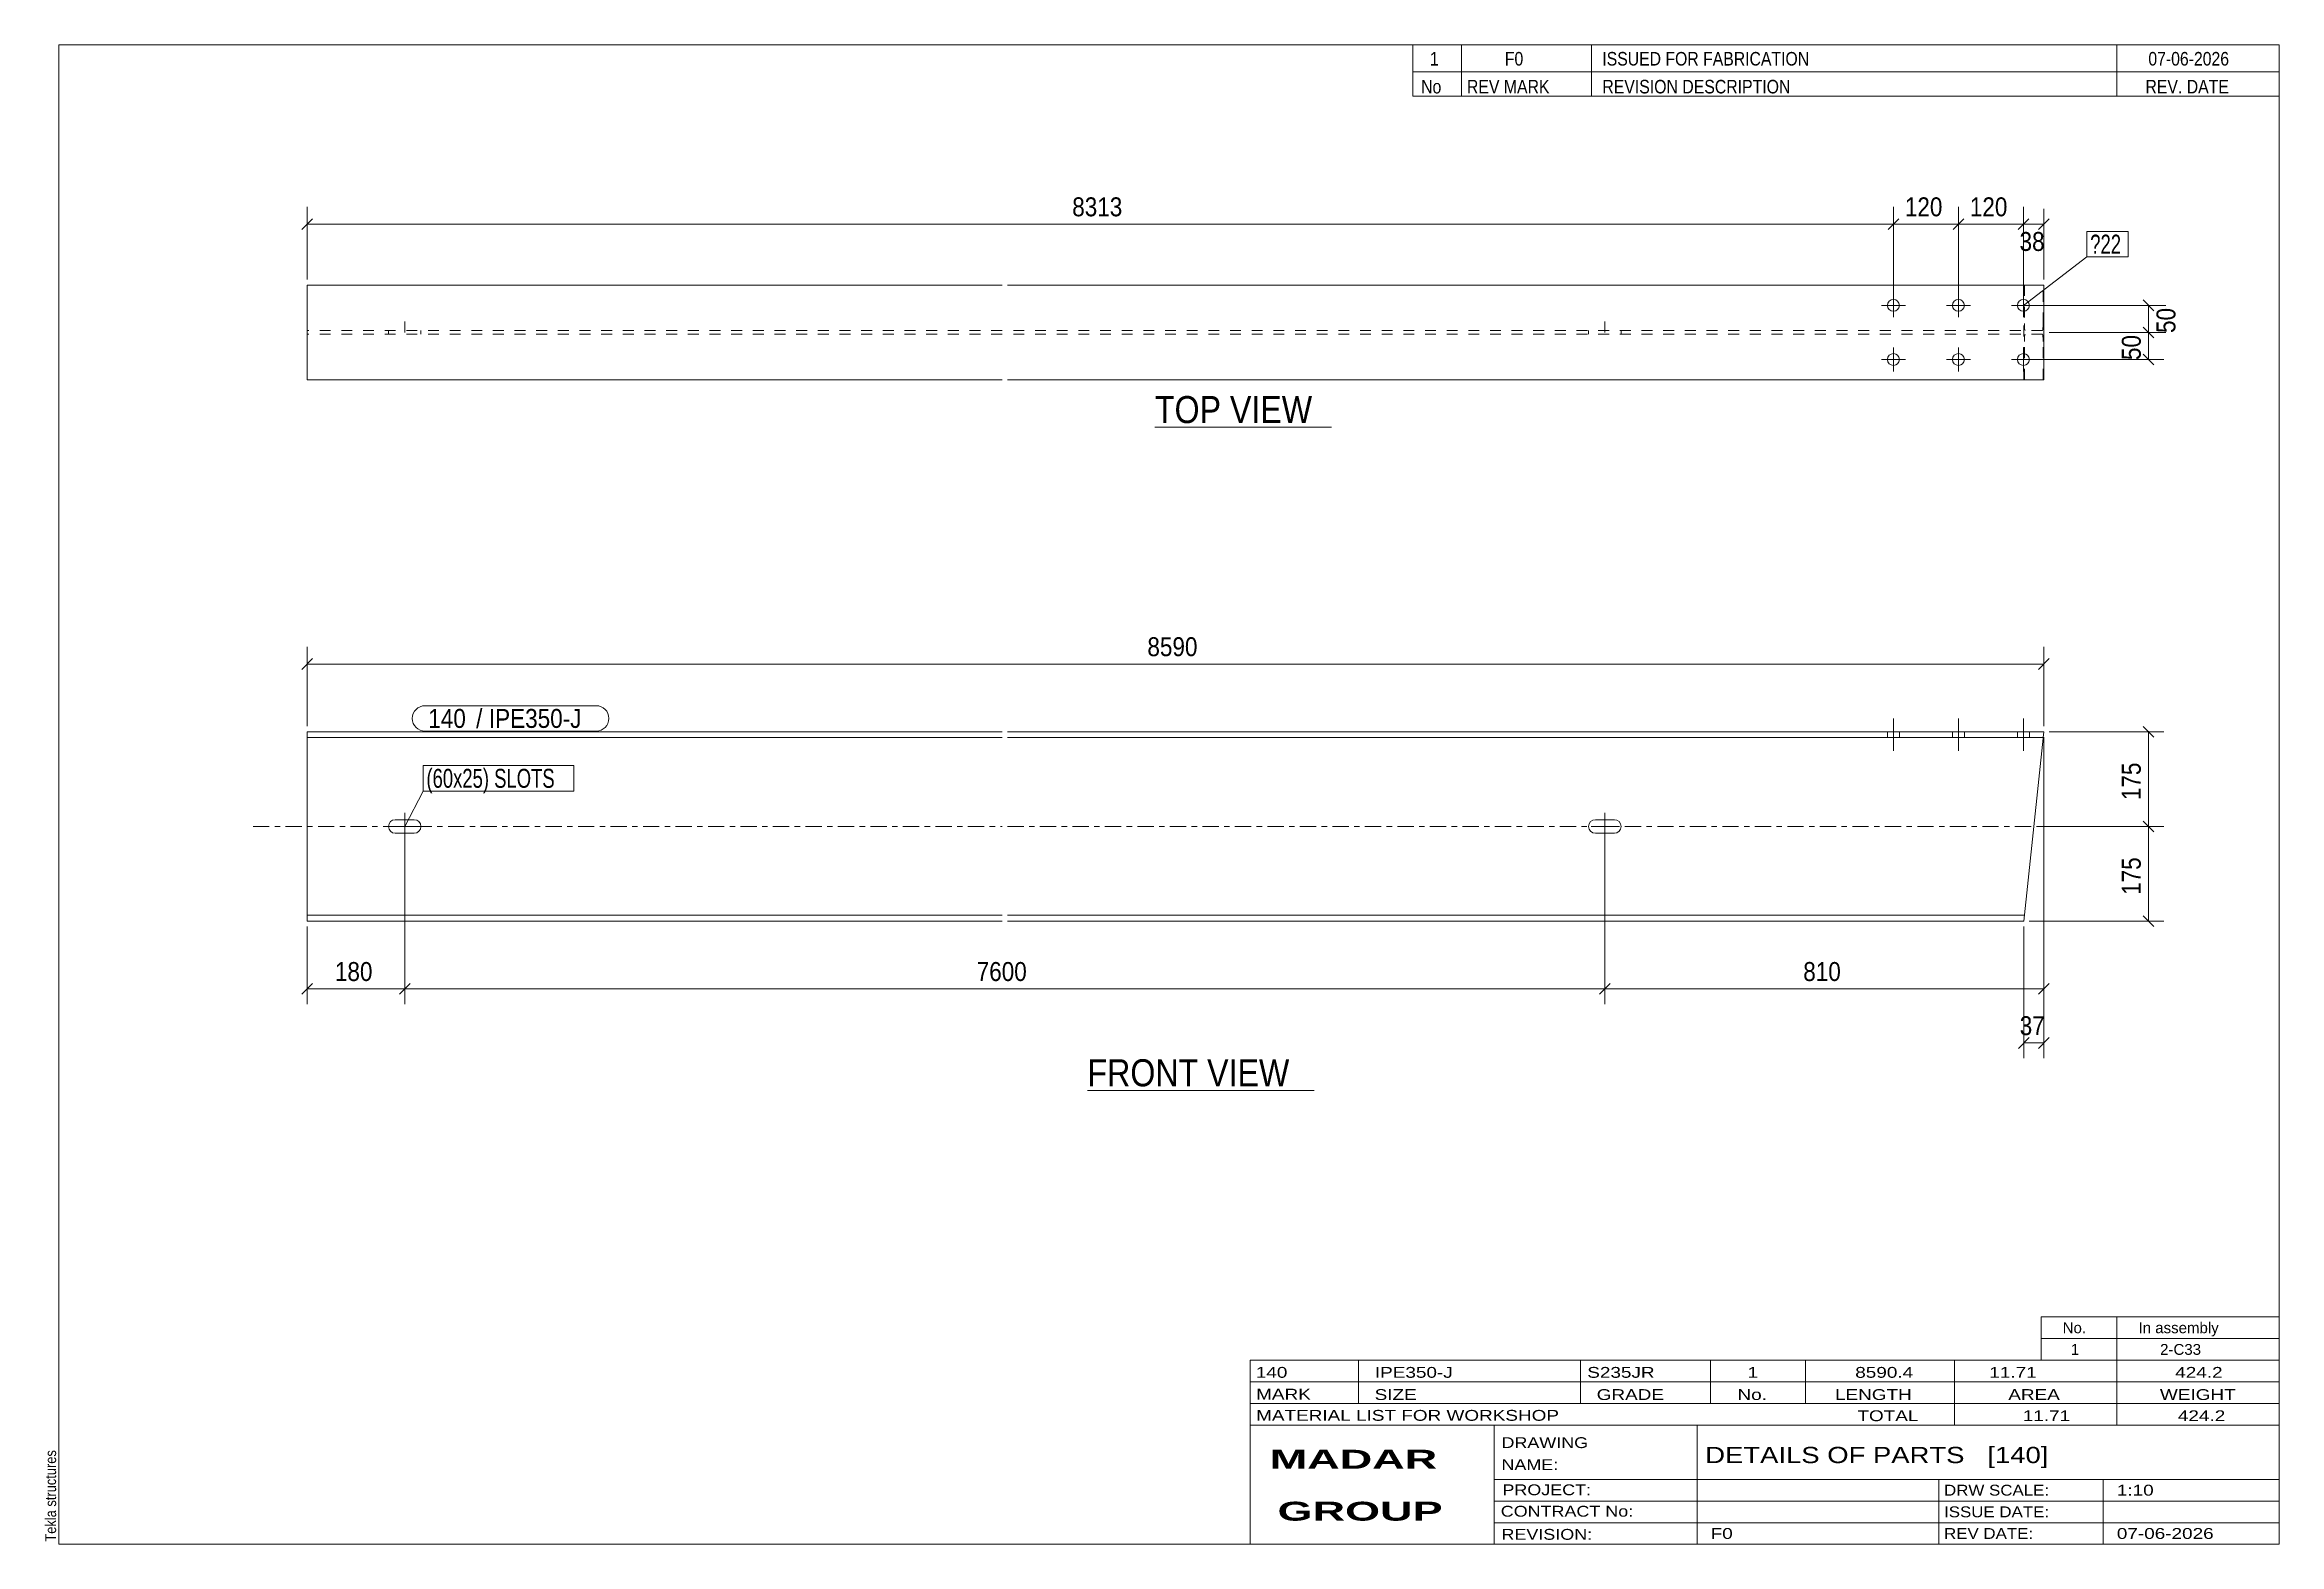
# Model space of a CAD drawing. Header units: millimetres. Extents: x 2 to 415, y 5 to 282.
import ezdxf

# ---------------------------------------------------------------- set-up
doc = ezdxf.new("R2010")
doc.units = ezdxf.units.MM
for name, pattern in [('XKITLINE00', [0]), ('XKITLINE02', [4, 2, -2]), ('XKITLINE03', [6, 3, -1, 1, -1])]:
    doc.linetypes.add(name, pattern=pattern)
for name, color, linetype, lineweight in [('Bolt', 3, 'Continuous', 0), ('BoltMark', 7, 'Continuous', 0), ('Dimensions', 7, 'Continuous', 0), ('DrawingSheet', 5, 'Continuous', 0), ('OtherObjectType', 7, 'Continuous', 0), ('Part', 2, 'Continuous', 0), ('PartMark', 7, 'Continuous', 0)]:
    doc.layers.add(name, color=color, linetype=linetype, lineweight=lineweight)
doc.styles.add('ARIAL', font='ARIAL.TTF')
doc.styles.add('ARIAL_BOLD', font='ARIALBD.TTF')
doc.styles.add('ARIAL_NARROW', font='ARIALN.TTF')

# ---------------------------------------------------------------- blocks, each defined once
blk = doc.blocks.new('*A1')
at = {"layer": 'Bolt', "color": 3, "linetype": 'XKITLINE00', "lineweight": 0}
for p, q in [((65.97, 138.08), (65.87, 137.6)), ((65.87, 137.6), (65.87, 137.6)), ((65.87, 137.6), (65.97, 137.12)), ((66.24, 138.49), (65.97, 138.08)), ((65.97, 137.12), (66.24, 136.72)), ((66.64, 138.76), (66.24, 138.49)), ((66.24, 136.72), (66.64, 136.45)), ((71.37, 137.6), (66.37, 137.6)), ((67.12, 138.85), (66.64, 138.76)), ((66.64, 136.45), (67.12, 136.35)), ((70.62, 138.85), (67.12, 138.85)), ((67.12, 136.35), (70.62, 136.35)), ((68.87, 135.1), (68.87, 140.1)), ((71.1, 138.76), (70.62, 138.85)), ((70.62, 136.35), (71.1, 136.45)), ((71.5, 138.49), (71.1, 138.76)), ((71.1, 136.45), (71.5, 136.72)), ((71.78, 138.08), (71.5, 138.49)), ((71.5, 136.72), (71.78, 137.12)), ((71.87, 137.6), (71.78, 138.08)), ((71.78, 137.12), (71.87, 137.6)), ((71.87, 137.6), (71.87, 137.6)), ((287.57, 138.08), (287.47, 137.6)), ((287.47, 137.6), (287.47, 137.6)), ((287.47, 137.6), (287.57, 137.12)), ((287.84, 138.49), (287.57, 138.08)), ((287.57, 137.12), (287.84, 136.72)), ((288.24, 138.76), (287.84, 138.49)), ((287.84, 136.72), (288.24, 136.45)), ((292.97, 137.6), (287.97, 137.6)), ((288.72, 138.85), (288.24, 138.76)), ((288.24, 136.45), (288.72, 136.35)), ((292.22, 138.85), (288.72, 138.85)), ((288.72, 136.35), (292.22, 136.35)), ((290.47, 135.1), (290.47, 140.1)), ((292.7, 138.76), (292.22, 138.85)), ((292.22, 136.35), (292.7, 136.45)), ((293.1, 138.49), (292.7, 138.76)), ((292.7, 136.45), (293.1, 136.72)), ((293.38, 138.08), (293.1, 138.49)), ((293.1, 136.72), (293.38, 137.12)), ((293.47, 137.6), (293.38, 138.08)), ((293.38, 137.12), (293.47, 137.6)), ((293.47, 137.6), (293.47, 137.6))]:
    blk.add_line(p, q, dxfattribs=at)
blk = doc.blocks.new('*A2')
at = {"layer": 'Bolt', "color": 3, "linetype": 'XKITLINE00', "lineweight": 0}
for p, q in [((343.75, 151.55), (343.75, 157.55)), ((343.75, 151.55), (343.75, 157.55)), ((355.75, 151.55), (355.75, 157.55)), ((355.75, 151.55), (355.75, 157.55)), ((367.75, 151.55), (367.75, 157.55)), ((367.75, 151.55), (367.75, 157.55)), ((342.65, 155.1), (342.65, 154)), ((342.65, 155.1), (342.65, 154)), ((344.85, 155.1), (344.85, 154)), ((344.85, 155.1), (344.85, 154)), ((354.65, 155.1), (354.65, 154)), ((354.65, 155.1), (354.65, 154)), ((356.85, 155.1), (356.85, 154)), ((356.85, 155.1), (356.85, 154)), ((366.65, 155.1), (366.65, 154)), ((366.65, 155.1), (366.65, 154)), ((368.85, 155.1), (368.85, 154)), ((368.85, 155.1), (368.85, 154))]:
    blk.add_line(p, q, dxfattribs=at)
blk = doc.blocks.new('*A3')
at = {"layer": 'Part', "color": 2, "linetype": 'XKITLINE00', "lineweight": 0}
for p, q in [((50.87, 120.1), (50.87, 155.1)), ((50.87, 155.1), (179.17, 155.1)), ((179.17, 154), (50.87, 154)), ((180.17, 155.1), (371.51, 155.1)), ((371.4, 154), (180.17, 154)), ((371.39, 153.9), (367.82, 120.1)), ((371.4, 154), (371.39, 153.9)), ((371.51, 155.1), (371.4, 154)), ((179.17, 121.2), (50.87, 121.2)), ((179.17, 120.1), (50.87, 120.1)), ((367.94, 121.2), (180.17, 121.2)), ((367.82, 120.1), (180.17, 120.1))]:
    blk.add_line(p, q, dxfattribs=at)
at = {"layer": 'Part', "color": 7, "linetype": 'XKITLINE03', "lineweight": 0}
for p, q in [((40.87, 137.6), (179.17, 137.6)), ((180.17, 137.6), (379.67, 137.6))]:
    blk.add_line(p, q, dxfattribs=at)
at = {"layer": 'Part', "color": 7, "linetype": 'XKITLINE02', "lineweight": 0}
blk.add_line((367.95, 121.3), (367.94, 121.2), dxfattribs=at)
blk = doc.blocks.new('*A4')
at = {"layer": 'Bolt', "color": 3, "linetype": 'XKITLINE02', "lineweight": 0}
for p, q in [((65.87, 229.2), (65.87, 228.5)), ((68.87, 230.85), (68.87, 226.85)), ((71.87, 229.2), (71.87, 228.5)), ((287.47, 229.2), (287.47, 228.5)), ((290.47, 230.85), (290.47, 226.85)), ((293.47, 229.2), (293.47, 228.5))]:
    blk.add_line(p, q, dxfattribs=at)
blk = doc.blocks.new('*A5')
at = {"layer": 'Bolt', "color": 3, "linetype": 'XKITLINE00', "lineweight": 0}
for p, q in [((343.75, 236.05), (343.75, 231.65)), ((355.75, 236.05), (355.75, 231.65)), ((367.75, 236.05), (367.75, 231.65)), ((341.55, 233.85), (345.95, 233.85)), ((353.55, 233.85), (357.95, 233.85)), ((365.55, 233.85), (369.95, 233.85)), ((341.55, 223.85), (345.95, 223.85)), ((343.75, 226.05), (343.75, 221.65)), ((353.55, 223.85), (357.95, 223.85)), ((355.75, 226.05), (355.75, 221.65)), ((365.55, 223.85), (369.95, 223.85)), ((367.75, 226.05), (367.75, 221.65))]:
    blk.add_line(p, q, dxfattribs=at)
for centre in [(343.75, 233.85), (355.75, 233.85), (367.75, 233.85), (343.75, 223.85), (355.75, 223.85), (367.75, 223.85)]:
    blk.add_circle(centre, 1.1, dxfattribs=at)
blk = doc.blocks.new('*A6')
at = {"layer": 'Part', "color": 2, "linetype": 'XKITLINE00', "lineweight": 0}
for p, q in [((50.87, 220.1), (50.87, 237.6)), ((179.17, 237.6), (50.87, 237.6)), ((371.51, 237.6), (180.17, 237.6)), ((371.51, 220.1), (371.51, 237.6)), ((50.87, 220.1), (179.17, 220.1)), ((180.17, 220.1), (371.51, 220.1))]:
    blk.add_line(p, q, dxfattribs=at)
at = {"layer": 'Part', "color": 7, "linetype": 'XKITLINE02', "lineweight": 0}
for p, q in [((367.82, 220.1), (367.82, 237.6)), ((367.94, 237.6), (367.94, 230.5)), ((371.4, 230.5), (371.4, 237.6)), ((179.17, 229.2), (50.87, 229.2)), ((179.17, 228.5), (50.87, 228.5)), ((371.26, 229.2), (180.17, 229.2)), ((371.26, 228.5), (180.17, 228.5)), ((367.94, 230.5), (367.95, 230)), ((367.95, 227.7), (367.94, 227.2)), ((367.94, 220.1), (367.94, 227.2)), ((367.95, 230), (367.98, 229.58)), ((367.98, 228.12), (367.95, 227.7)), ((367.98, 229.58), (368.02, 229.3)), ((368.02, 228.4), (367.98, 228.12)), ((368.02, 229.3), (368.08, 229.2)), ((368.08, 228.5), (368.02, 228.4)), ((371.26, 229.2), (371.31, 229.3)), ((371.31, 228.4), (371.26, 228.5)), ((371.31, 229.3), (371.36, 229.58)), ((371.36, 228.12), (371.31, 228.4)), ((371.36, 229.58), (371.39, 230)), ((371.39, 227.7), (371.36, 228.12)), ((371.39, 230), (371.4, 230.5)), ((371.4, 227.2), (371.39, 227.7)), ((371.4, 220.1), (371.4, 227.2))]:
    blk.add_line(p, q, dxfattribs=at)
blk = doc.blocks.new('*A7')
at = {"layer": 'DrawingSheet', "color": 5, "linetype": 'XKITLINE00', "lineweight": 0}
for p, q in [((415, 282), (5, 282)), ((5, 282), (5, 5)), ((415, 5), (415, 282)), ((5, 5), (415, 5))]:
    blk.add_line(p, q, dxfattribs=at)
at = {"layer": 'DrawingSheet', "color": 5, "style": 'ARIAL', "width": 0.85}
blk.add_text('Tekla structures', height=2, rotation=90, dxfattribs=at).set_placement((4.5, 5.5))
blk = doc.blocks.new('*A8')
at = {"layer": 'OtherObjectType', "color": 7, "linetype": 'XKITLINE00', "lineweight": 0}
for p, q in [((371, 47), (415, 47)), ((371, 43), (371, 47)), ((385, 43), (385, 47)), ((415, 43), (415, 47)), ((371, 43), (415, 43)), ((371, 39), (371, 43)), ((385, 39), (385, 43)), ((415, 39), (415, 43)), ((371, 39), (415, 39))]:
    blk.add_line(p, q, dxfattribs=at)
at = {"layer": 'OtherObjectType', "color": 7, "style": 'ARIAL_NARROW', "width": 1.211571}
for s, p in [('No.', (375, 44)), ('In assembly', (389, 44)), ('1', (376.5, 40)), ('2-C33', (392.99, 40))]:
    blk.add_text(s, height=2, dxfattribs=at).set_placement(p)
blk = doc.blocks.new('*A9')
at = {"layer": 'OtherObjectType', "color": 7, "linetype": 'XKITLINE00', "lineweight": 0}
for p, q in [((255, 282), (415, 282)), ((415, 282), (255, 282)), ((255, 282), (255, 277)), ((264, 282), (264, 277)), ((288, 282), (288, 277)), ((385, 282), (385, 277)), ((415, 282), (415, 277)), ((255, 277), (415, 277)), ((255, 277), (255, 272.5)), ((255, 277), (415, 277)), ((264, 277), (264, 272.5)), ((288, 277), (288, 272.5)), ((385, 277), (385, 272.5)), ((415, 277), (415, 272.5)), ((415, 272.5), (255, 272.5))]:
    blk.add_line(p, q, dxfattribs=at)
at = {"layer": 'OtherObjectType', "color": 7, "style": 'ARIAL_NARROW'}
for s, width, p in [('1', 1.017001, (258.16, 278.15)), ('F0', 1.017001, (272, 278.15)), ('ISSUED FOR FABRICATION', 1.017001, (290, 278.15)), ('07-06-2026', 1.017001, (390.82, 278.15)), ('No', 1.02, (256.54, 273)), ('REV MARK', 1.02, (265, 273)), ('REVISION DESCRIPTION', 1.02, (290, 273)), ('REV. DATE', 1.02, (390.28, 273))]:
    blk.add_text(s, height=2.5, dxfattribs=dict(at, width=width)).set_placement(p)
blk = doc.blocks.new('*A10')
at = {"layer": 'OtherObjectType', "color": 7, "linetype": 'XKITLINE00', "lineweight": 0}
for p, q in [((225, 39), (415, 39)), ((225, 39), (225, 35)), ((225, 39), (415, 39)), ((245, 35), (245, 39)), ((286, 35), (286, 39)), ((310, 35), (310, 39)), ((327.5, 35), (327.5, 39)), ((355, 35), (355, 39)), ((385, 35), (385, 39)), ((415, 35), (415, 39)), ((225, 35), (415, 35)), ((225, 35), (225, 5)), ((225, 35), (415, 35)), ((245, 31), (245, 35)), ((286, 31), (286, 35)), ((310, 31), (310, 35)), ((327.5, 31), (327.5, 35)), ((355, 31), (355, 35)), ((385, 31), (385, 35)), ((415, 31), (415, 35)), ((225, 31), (415, 31)), ((355, 27), (355, 31)), ((385, 27), (385, 31)), ((415, 27), (415, 31)), ((225, 27), (415, 27)), ((270, 21), (270, 27)), ((307.5, 17), (307.5, 27)), ((415, 21), (415, 27)), ((270, 21), (270, 5)), ((415, 17), (415, 21)), ((270, 17), (415, 17)), ((307.5, 5), (307.5, 17)), ((352.16, 13), (352.16, 17)), ((382.5, 5), (382.5, 17)), ((415, 13), (415, 17)), ((270, 13), (415, 13)), ((352.16, 5), (352.16, 13)), ((415, 9), (415, 13)), ((270, 9), (415, 9)), ((415, 5), (415, 9)), ((225, 5), (415, 5)), ((262.5, 5), (415, 5))]:
    blk.add_line(p, q, dxfattribs=at)
at = {"layer": 'OtherObjectType', "color": 7, "style": 'ARIAL_NARROW'}
for s, height, width, p in [('140', 2, 1.525501, (226.01, 35.76)), ('IPE350-J', 2, 1.525501, (248, 35.76)), ('S235JR', 2, 1.525501, (287.22, 35.76)), ('1', 2, 1.525501, (316.82, 35.76)), ('8590.4', 2, 1.525501, (336.7, 35.76)), ('11.71', 2, 1.525501, (361.45, 35.76)), ('424.2', 2, 1.525501, (395.78, 35.76)), ('MARK', 2, 1.525501, (226.08, 31.73)), ('SIZE', 2, 1.525501, (247.96, 31.66)), ('GRADE', 2, 1.525501, (288.96, 31.66)), ('No.', 2, 1.525501, (314.96, 31.66)), ('LENGTH', 2, 1.525501, (332.96, 31.66)), ('AREA', 2, 1.525501, (364.96, 31.66)), ('WEIGHT', 2, 1.525501, (392.96, 31.66)), ('MATERIAL LIST FOR WORKSHOP', 2, 1.525501, (226.08, 27.82)), ('TOTAL', 2, 1.525501, (337.1, 27.75)), ('11.71', 2, 1.525501, (367.64, 27.75)), ('424.2', 2, 1.525501, (396.27, 27.75)), ('DRAWING', 2, 1.445, (271.38, 22.78)), ('NAME:', 2, 1.445, (271.38, 18.72)), ('DETAILS OF PARTS   [140]', 3, 1.474651, (309, 20)), ('PROJECT:', 2, 1.445, (271.55, 14.07)), ('DRW SCALE:', 2, 1.36, (353.1, 14)), ('1:10', 2, 1.525501, (385, 14)), ('CONTRACT No:', 2, 1.445, (271.25, 10.11)), ('ISSUE DATE:', 2, 1.36, (353.1, 10)), ('REVISION:', 2, 1.445, (271.38, 5.84)), ('F0', 2, 1.525501, (310, 6)), ('REV DATE:', 2, 1.36, (353.1, 6)), ('07-06-2026', 2, 1.525501, (385, 6))]:
    blk.add_text(s, height=height, dxfattribs=dict(at, width=width)).set_placement(p)
at = {"layer": 'OtherObjectType', "color": 1, "style": 'ARIAL_BOLD', "width": 1.7}
for s, p in [('MADAR ', (228.58, 18.97)), ('GROUP', (230.03, 9.37))]:
    blk.add_text(s, height=3.5, dxfattribs=at).set_placement(p)
blk = doc.blocks.new('*A11')
at = {"layer": 'Dimensions', "color": 7, "linetype": 'XKITLINE00', "lineweight": 0}
for p, q in [((370.67, 137.6), (393.67, 137.6)), ((389.88, 138.59), (391.86, 136.61)), ((390.87, 120.1), (390.87, 137.6)), ((368.82, 120.1), (393.67, 120.1)), ((389.88, 121.09), (391.86, 119.11))]:
    blk.add_line(p, q, dxfattribs=at)
at = {"layer": 'Dimensions', "color": 3}
for p in [(390.87, 137.6), (390.87, 120.1)]:
    blk.add_point(p, dxfattribs=at)
at = {"layer": 'Dimensions', "color": 3, "style": 'ARIAL', "width": 0.85}
blk.add_text('175', height=3.5, rotation=90.0002, dxfattribs=at).set_placement((389.42, 124.96))
blk = doc.blocks.new('*A12')
at = {"layer": 'Dimensions', "color": 7, "linetype": 'XKITLINE00', "lineweight": 0}
for p, q in [((372.51, 155.1), (393.67, 155.1)), ((389.88, 156.09), (391.86, 154.11)), ((390.87, 137.6), (390.87, 155.1)), ((370.67, 137.6), (393.67, 137.6)), ((389.88, 138.59), (391.86, 136.61))]:
    blk.add_line(p, q, dxfattribs=at)
at = {"layer": 'Dimensions', "color": 3}
for p in [(390.87, 155.1), (390.87, 137.6)]:
    blk.add_point(p, dxfattribs=at)
at = {"layer": 'Dimensions', "color": 3, "style": 'ARIAL', "width": 0.85}
blk.add_text('175', height=3.5, rotation=90.0002, dxfattribs=at).set_placement((389.42, 142.46))
blk = doc.blocks.new('*A13')
at = {"layer": 'Dimensions', "color": 7, "linetype": 'XKITLINE00', "lineweight": 0}
for p, q in [((50.87, 156.1), (50.87, 170.8)), ((371.51, 156.1), (371.51, 170.8)), ((51.86, 168.59), (49.88, 166.61)), ((50.87, 167.6), (371.51, 167.6)), ((372.5, 168.59), (370.52, 166.61))]:
    blk.add_line(p, q, dxfattribs=at)
at = {"layer": 'Dimensions', "color": 3}
for p in [(50.87, 167.6), (371.51, 167.6)]:
    blk.add_point(p, dxfattribs=at)
at = {"layer": 'Dimensions', "color": 3, "style": 'ARIAL', "width": 0.85}
blk.add_text('8590', height=3.5, dxfattribs=at).set_placement((206, 169.05))
blk = doc.blocks.new('*A14')
at = {"layer": 'Dimensions', "color": 7, "linetype": 'XKITLINE00', "lineweight": 0}
for p, q in [((371.51, 154.1), (371.51, 94.8)), ((367.82, 119.1), (367.82, 94.8)), ((368.81, 98.59), (366.83, 96.61)), ((367.82, 97.6), (371.51, 97.6)), ((372.5, 98.59), (370.52, 96.61))]:
    blk.add_line(p, q, dxfattribs=at)
at = {"layer": 'Dimensions', "color": 3}
for p in [(367.82, 97.6), (371.51, 97.6)]:
    blk.add_point(p, dxfattribs=at)
at = {"layer": 'Dimensions', "color": 3, "style": 'ARIAL', "width": 0.85}
blk.add_text('37', height=3.5, dxfattribs=at).set_placement((367.07, 99.05))
blk = doc.blocks.new('*A15')
at = {"layer": 'Dimensions', "color": 7, "linetype": 'XKITLINE00', "lineweight": 0}
for p, q in [((68.87, 136.6), (68.87, 104.8)), ((50.87, 119.1), (50.87, 104.8)), ((51.86, 108.59), (49.88, 106.61)), ((50.87, 107.6), (68.87, 107.6)), ((69.86, 108.59), (67.88, 106.61))]:
    blk.add_line(p, q, dxfattribs=at)
at = {"layer": 'Dimensions', "color": 3}
for p in [(50.87, 107.6), (68.87, 107.6)]:
    blk.add_point(p, dxfattribs=at)
at = {"layer": 'Dimensions', "color": 3, "style": 'ARIAL', "width": 0.85}
blk.add_text('180', height=3.5, dxfattribs=at).set_placement((55.98, 109.05))
blk = doc.blocks.new('*A16')
at = {"layer": 'Dimensions', "color": 7, "linetype": 'XKITLINE00', "lineweight": 0}
for p, q in [((68.87, 136.6), (68.87, 104.8)), ((290.47, 136.6), (290.47, 104.8)), ((69.86, 108.59), (67.88, 106.61)), ((68.87, 107.6), (290.47, 107.6)), ((291.46, 108.59), (289.48, 106.61))]:
    blk.add_line(p, q, dxfattribs=at)
at = {"layer": 'Dimensions', "color": 3}
for p in [(68.87, 107.6), (290.47, 107.6)]:
    blk.add_point(p, dxfattribs=at)
at = {"layer": 'Dimensions', "color": 3, "style": 'ARIAL', "width": 0.85}
blk.add_text('7600', height=3.5, dxfattribs=at).set_placement((174.48, 109.05))
blk = doc.blocks.new('*A17')
at = {"layer": 'Dimensions', "color": 7, "linetype": 'XKITLINE00', "lineweight": 0}
for p, q in [((371.51, 154.1), (371.51, 104.8)), ((290.47, 136.6), (290.47, 104.8)), ((291.46, 108.59), (289.48, 106.61)), ((290.47, 107.6), (371.51, 107.6)), ((372.5, 108.59), (370.52, 106.61))]:
    blk.add_line(p, q, dxfattribs=at)
at = {"layer": 'Dimensions', "color": 3}
for p in [(290.47, 107.6), (371.51, 107.6)]:
    blk.add_point(p, dxfattribs=at)
at = {"layer": 'Dimensions', "color": 3, "style": 'ARIAL', "width": 0.85}
blk.add_text('810', height=3.5, dxfattribs=at).set_placement((327.1, 109.05))
blk = doc.blocks.new('*A18')
at = {"layer": 'BoltMark', "color": 7, "linetype": 'XKITLINE00', "lineweight": 0}
for p, q in [((72.28, 148.84), (100.07, 148.84)), ((72.28, 144.14), (72.28, 148.84)), ((100.07, 144.14), (100.07, 148.84)), ((68.87, 137.6), (72.28, 144.14)), ((72.28, 144.14), (100.07, 144.14))]:
    blk.add_line(p, q, dxfattribs=at)
at = {"layer": 'BoltMark', "color": 3, "style": 'ARIAL_NARROW', "width": 0.85}
blk.add_text('(60x25) SLOTS', height=3.5, dxfattribs=at).set_placement((72.88, 144.74))
blk = doc.blocks.new('*A19')
at = {"layer": 'PartMark', "color": 7, "linetype": 'XKITLINE00', "lineweight": 0}
for p, q in [((72.62, 159.9), (104.21, 159.9)), ((72.62, 155.2), (104.21, 155.2))]:
    blk.add_line(p, q, dxfattribs=at)
for centre, start, end in [((72.62, 157.55), 90, 270), ((104.21, 157.55), 270, 90)]:
    blk.add_arc(centre, 2.35, start, end, dxfattribs=at)
at = {"layer": 'PartMark', "color": 1, "style": 'ARIAL', "width": 0.85}
blk.add_text('140', height=3.5, dxfattribs=at).set_placement((73.22, 155.8))
at = {"layer": 'PartMark', "color": 3, "style": 'ARIAL', "width": 0.85}
for s, p in [('/', (82.06, 155.8)), ('IPE350-J', (84.41, 155.8))]:
    blk.add_text(s, height=3.5, dxfattribs=at).set_placement(p)
blk = doc.blocks.new('*A20')
at = {"layer": 'OtherObjectType', "color": 7, "linetype": 'XKITLINE00', "lineweight": 0}
blk.add_line((194.94, 88.85), (236.8, 88.85), dxfattribs=at)
at = {"layer": 'OtherObjectType', "color": 3, "style": 'ARIAL', "width": 0.85}
blk.add_text('FRONT VIEW', height=5, dxfattribs=at).set_placement((194.94, 89.6))
blk = doc.blocks.new('*A21')
at = {"layer": 'Dimensions', "color": 7, "linetype": 'XKITLINE00', "lineweight": 0}
for p, q in [((372.51, 228.85), (393.67, 228.85)), ((389.88, 229.84), (391.86, 227.86)), ((390.87, 223.85), (390.87, 228.85)), ((368.75, 223.85), (393.67, 223.85)), ((389.88, 224.84), (391.86, 222.86))]:
    blk.add_line(p, q, dxfattribs=at)
at = {"layer": 'Dimensions', "color": 3}
for p in [(390.87, 228.85), (390.87, 223.85)]:
    blk.add_point(p, dxfattribs=at)
at = {"layer": 'Dimensions', "color": 3, "style": 'ARIAL', "width": 0.85}
blk.add_text('50', height=3.5, rotation=90.0002, dxfattribs=at).set_placement((389.42, 223.75))
blk = doc.blocks.new('*A22')
at = {"layer": 'Dimensions', "color": 7, "linetype": 'XKITLINE00', "lineweight": 0}
for p, q in [((368.75, 233.85), (394.07, 233.85)), ((389.88, 234.84), (391.86, 232.86)), ((390.87, 228.85), (390.87, 233.85)), ((372.51, 228.85), (394.07, 228.85)), ((389.88, 229.84), (391.86, 227.86))]:
    blk.add_line(p, q, dxfattribs=at)
at = {"layer": 'Dimensions', "color": 3}
for p in [(390.87, 233.85), (390.87, 228.85)]:
    blk.add_point(p, dxfattribs=at)
at = {"layer": 'Dimensions', "color": 3, "style": 'ARIAL', "width": 0.85}
blk.add_text('50', height=3.5, rotation=90.0002, dxfattribs=at).set_placement((395.82, 228.75))
blk = doc.blocks.new('*A23')
at = {"layer": 'Dimensions', "color": 7, "linetype": 'XKITLINE00', "lineweight": 0}
for p, q in [((50.87, 238.6), (50.87, 252.05)), ((343.75, 234.85), (343.75, 252.05)), ((51.86, 249.84), (49.88, 247.86)), ((50.87, 248.85), (343.75, 248.85)), ((344.74, 249.84), (342.76, 247.86))]:
    blk.add_line(p, q, dxfattribs=at)
at = {"layer": 'Dimensions', "color": 3}
for p in [(50.87, 248.85), (343.75, 248.85)]:
    blk.add_point(p, dxfattribs=at)
at = {"layer": 'Dimensions', "color": 3, "style": 'ARIAL', "width": 0.85}
blk.add_text('8313', height=3.5, dxfattribs=at).set_placement((192.12, 250.3))
blk = doc.blocks.new('*A24')
at = {"layer": 'Dimensions', "color": 7, "linetype": 'XKITLINE00', "lineweight": 0}
for p, q in [((343.75, 234.85), (343.75, 252.05)), ((355.75, 234.85), (355.75, 252.05)), ((344.74, 249.84), (342.76, 247.86)), ((343.75, 248.85), (355.75, 248.85)), ((356.74, 249.84), (354.76, 247.86))]:
    blk.add_line(p, q, dxfattribs=at)
at = {"layer": 'Dimensions', "color": 3}
for p in [(343.75, 248.85), (355.75, 248.85)]:
    blk.add_point(p, dxfattribs=at)
at = {"layer": 'Dimensions', "color": 3, "style": 'ARIAL', "width": 0.85}
blk.add_text('120', height=3.5, dxfattribs=at).set_placement((345.86, 250.3))
blk = doc.blocks.new('*A25')
at = {"layer": 'Dimensions', "color": 7, "linetype": 'XKITLINE00', "lineweight": 0}
for p, q in [((355.75, 234.85), (355.75, 252.05)), ((367.75, 234.85), (367.75, 252.05)), ((356.74, 249.84), (354.76, 247.86)), ((355.75, 248.85), (367.75, 248.85)), ((368.74, 249.84), (366.76, 247.86))]:
    blk.add_line(p, q, dxfattribs=at)
at = {"layer": 'Dimensions', "color": 3}
for p in [(355.75, 248.85), (367.75, 248.85)]:
    blk.add_point(p, dxfattribs=at)
at = {"layer": 'Dimensions', "color": 3, "style": 'ARIAL', "width": 0.85}
blk.add_text('120', height=3.5, dxfattribs=at).set_placement((357.86, 250.3))
blk = doc.blocks.new('*A26')
at = {"layer": 'Dimensions', "color": 7, "linetype": 'XKITLINE00', "lineweight": 0}
for p, q in [((368.74, 249.84), (366.76, 247.86)), ((367.75, 234.85), (367.75, 251.65)), ((367.75, 248.85), (371.51, 248.85)), ((372.5, 249.84), (370.52, 247.86)), ((371.51, 238.6), (371.51, 251.65))]:
    blk.add_line(p, q, dxfattribs=at)
at = {"layer": 'Dimensions', "color": 3}
for p in [(367.75, 248.85), (371.51, 248.85)]:
    blk.add_point(p, dxfattribs=at)
at = {"layer": 'Dimensions', "color": 3, "style": 'ARIAL', "width": 0.85}
blk.add_text('38', height=3.5, dxfattribs=at).set_placement((367.04, 243.9))
blk = doc.blocks.new('*A27')
at = {"layer": 'BoltMark', "color": 7, "linetype": 'XKITLINE00', "lineweight": 0}
for p, q in [((379.49, 247.51), (387.07, 247.51)), ((379.49, 242.81), (379.49, 247.51)), ((387.07, 242.81), (387.07, 247.51)), ((367.75, 233.85), (379.49, 242.81)), ((379.49, 242.81), (387.07, 242.81))]:
    blk.add_line(p, q, dxfattribs=at)
at = {"layer": 'BoltMark', "color": 3, "style": 'ARIAL_NARROW', "width": 0.85}
blk.add_text('?22', height=3.5, dxfattribs=at).set_placement((380.09, 243.41))
blk = doc.blocks.new('*A28')
at = {"layer": 'OtherObjectType', "color": 7, "linetype": 'XKITLINE00', "lineweight": 0}
blk.add_line((207.39, 211.35), (240, 211.35), dxfattribs=at)
at = {"layer": 'OtherObjectType', "color": 3, "style": 'ARIAL', "width": 0.85}
blk.add_text('TOP VIEW', height=5, dxfattribs=at).set_placement((207.39, 212.1))

msp = doc.modelspace()

# ---------------------------------------------------------------- block references
at = {"lineweight": 0}
for name in ['*A7', '*A9', '*A23', '*A24', '*A25', '*A26', '*A27', '*A6', '*A5', '*A22', '*A4', '*A21', '*A28', '*A13', '*A19', '*A2', '*A3', '*A17', '*A14', '*A12', '*A18', '*A15', '*A1', '*A16', '*A11', '*A20', '*A8', '*A10']:
    msp.add_blockref(name, (0, 0), dxfattribs=at)

doc.saveas('drawing.dxf')
